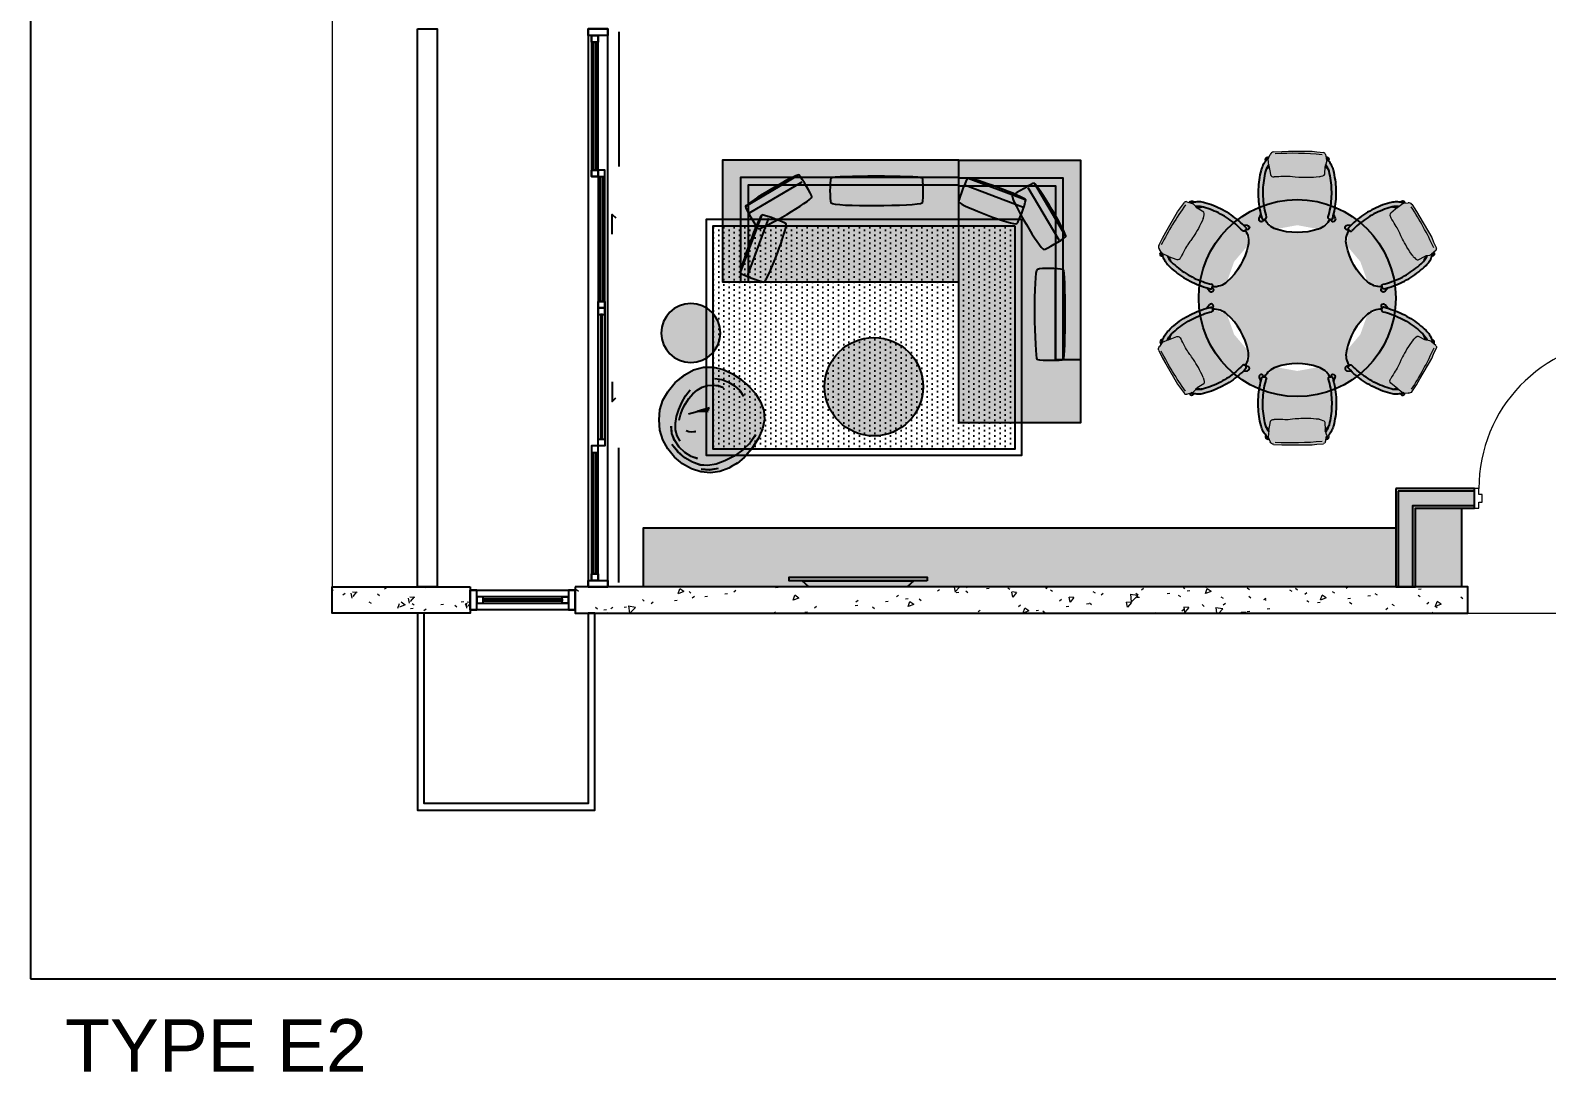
# Model space of a CAD drawing. Header units: millimetres. Extents: x 138979 to 257434, y 2210 to 57479.
# Drawn here: x 238804 to 250354, y 16899 to 24832 of the extents above; entities that cross this region are included whole.
import ezdxf

# ---------------------------------------------------------------- set-up
doc = ezdxf.new("R2010")
doc.units = ezdxf.units.MM
for name, color, linetype, lineweight in [('DOOR', 8, 'Continuous', 9), ('DOOR-CUT', 6, 'Continuous', 9), ('FLOOR', 6, 'Continuous', 9), ('WALL-FILL-4', 254, 'Continuous', 9), ('WALL-RETCUT-1', 1, 'Continuous', 25)]:
    doc.layers.add(name, color=color, linetype=linetype, lineweight=lineweight)
for name, color, linetype in [('GAR Text', 7, 'Continuous'), ('GAR-DOOR', 4, 'Continuous'), ('GAR-FFE', 1, 'Continuous'), ('GAR-WINDOW', 4, 'Continuous')]:
    doc.layers.add(name, color=color, linetype=linetype)
doc.styles.get("Standard").update_dxf_attribs({"font": 'arial.ttf'})
doc.linetypes.add('BATTING', pattern='A,0.00254,-2.54,[134,ltypeshp.shx,S=2.54,R=0,X=-2.54,Y=0],-5.08,[134,ltypeshp.shx,S=2.54,R=180,X=2.54,Y=0],-2.54', length=10.16254)

# ---------------------------------------------------------------- blocks, each defined once
blk = doc.blocks.new('lovesacplan')
at = {"layer": 'GAR-FFE'}
for p, q in [((122.2, 122.3), (109.3, 113.7)), ((136.3, 128.8), (122.2, 122.3)), ((151.3, 132.4), (136.3, 128.8)), ((166.7, 132.4), (151.3, 132.4)), ((181.6, 128.5), (166.7, 132.4)), ((195.1, 120.9), (181.6, 128.5)), ((197.2, 119.1), (195.1, 120.9)), ((209.6, 109), (197.2, 119.1)), ((97.7, 103.6), (87.5, 92.2)), ((109.3, 113.7), (97.7, 103.6)), ((111.4, 96.8), (105.5, 88.4)), ((119.2, 104), (111.4, 96.8)), ((128.5, 109.7), (119.2, 104)), ((138.7, 113.6), (128.5, 109.7)), ((143.7, 104.3), (135.8, 101.5)), ((149.3, 115.3), (138.7, 113.6)), ((152.1, 105.3), (143.7, 104.3)), ((160.5, 104.6), (152.1, 105.3)), ((168.6, 101.9), (160.5, 104.6)), ((176.2, 97.6), (168.6, 101.9)), ((183, 91.7), (176.2, 97.6)), ((193.7, 88.7), (187, 98)), ((219.9, 96.6), (209.6, 109)), ((221, 95), (219.9, 96.6)), ((228.6, 82.1), (221, 95)), ((79.6, 79.8), (74.8, 66.6)), ((87.5, 92.2), (79.6, 79.8)), ((157.4, 70.5), (176.2, 65.1)), ((189, 84.6), (183, 91.7)), ((194.1, 76.8), (189, 84.6)), ((199.4, 78.5), (193.7, 88.7)), ((198.4, 68.5), (194.1, 76.8)), ((204.1, 67.9), (199.4, 78.5)), ((233, 67.8), (228.6, 82.1)), ((74.8, 66.6), (73.8, 52.7)), ((73.8, 52.7), (76.6, 38.5)), ((158, 67.6), (176.2, 65.1)), ((159.4, 64.7), (176.2, 65.1)), ((189.3, 61.4), (176.2, 65.1)), ((201.7, 60), (198.4, 68.5)), ((203.7, 51.8), (201.7, 60)), ((207.5, 57.3), (204.1, 67.9)), ((209.3, 46.9), (207.5, 57.3)), ((209.2, 37.1), (209.3, 46.9)), ((232.8, 36.8), (234.2, 52.2)), ((234.2, 52.2), (233, 67.8)), ((76.6, 38.5), (82.7, 24.4)), ((82.7, 24.4), (92.7, 8.6)), ((87.1, 29.6), (95.3, 17.4)), ((178.5, 34.3), (184.2, 33.6)), ((184.2, 33.6), (189, 34.1)), ((189, 34.1), (192.9, 35.7)), ((202.3, 19.7), (206.8, 27.9)), ((206.8, 27.9), (209.2, 37.1)), ((210.5, 20.6), (214.5, 31.4)), ((214.5, 31.4), (215.5, 42.8)), ((228.4, 21.8), (232.8, 36.8)), ((92.7, 8.6), (103.9, -4.8)), ((95.3, 17.4), (106.4, 6.4)), ((106.4, 6.4), (119.6, -2.9)), ((185.2, -3.4), (194.7, 2.6)), ((194.7, 2.6), (203.5, 10.8)), ((194.9, -5.5), (205.9, 3.9)), ((203.5, 10.8), (210.5, 20.6)), ((205.9, 3.9), (214.8, 15)), ((210.8, -4.5), (220.9, 7.9)), ((220.9, 7.9), (228.4, 21.8)), ((103.9, -4.8), (115, -14.2)), ((115, -13.7), (122.2, -18)), ((115, -14.2), (122.2, -18)), ((119.6, -2.9), (133.8, -10.3)), ((122.2, -18), (128, -21.4)), ((128, -21.4), (141.8, -26.4)), ((133.8, -10.3), (147.4, -15.2)), ((144, -21.6), (157.2, -24.1)), ((147.4, -15.2), (159.9, -17.3)), ((159.9, -17.3), (171.6, -16.5)), ((170.5, -26.9), (184.8, -22.4)), ((171.6, -16.5), (183.1, -12.4)), ((175.4, -6.9), (185.2, -3.4)), ((183.1, -12.4), (194.9, -5.5)), ((184.8, -22.4), (198.5, -14.7)), ((198.5, -14.7), (210.8, -4.5)), ((141.8, -26.4), (156, -28.3)), ((156, -28.3), (170.5, -26.9)), ((157.2, -24.1), (170.1, -23.1))]:
    blk.add_line(p, q, dxfattribs=at)
blk = doc.blocks.new('beanbag')
at = {"layer": 'GAR-FFE', "true_color": 0xffffff}
h = blk.add_hatch(color=7, dxfattribs=at)
h.dxf.hatch_style = 1
h.paths.add_polyline_path([(-475182, -43381), (-475187, -43450), (-475173, -43521), (-475143, -43592), (-475093, -43671), (-475037, -43738), (-474981, -43784), (-474945, -43804), (-474916, -43821), (-474847, -43846), (-474776, -43855), (-474704, -43848), (-474632, -43826), (-474564, -43787), (-474502, -43736), (-474451, -43674), (-474414, -43604), (-474392, -43530), (-474385, -43453), (-474391, -43375), (-474413, -43303), (-474451, -43239), (-474456, -43231), (-474508, -43169), (-474570, -43118), (-474581, -43109), (-474648, -43071), (-474723, -43052), (-474799, -43052), (-474875, -43070), (-474945, -43102), (-475009, -43145), (-475068, -43196), (-475119, -43253), (-475158, -43314)])
at = {"layer": 'GAR-FFE'}
for p, q in [((-474875, -43070), (-474945, -43102)), ((-474799, -43052), (-474875, -43070)), ((-474723, -43052), (-474799, -43052)), ((-474648, -43071), (-474723, -43052)), ((-474581, -43109), (-474648, -43071)), ((-475068, -43196), (-475119, -43253)), ((-475009, -43145), (-475068, -43196)), ((-474945, -43102), (-475009, -43145)), ((-474960, -43194), (-474999, -43230)), ((-474914, -43165), (-474960, -43194)), ((-474863, -43146), (-474914, -43165)), ((-474838, -43192), (-474877, -43206)), ((-474809, -43137), (-474863, -43146)), ((-474796, -43187), (-474838, -43192)), ((-474754, -43191), (-474796, -43187)), ((-474713, -43204), (-474754, -43191)), ((-474570, -43118), (-474581, -43109)), ((-474508, -43169), (-474570, -43118)), ((-474456, -43231), (-474508, -43169)), ((-475119, -43253), (-475158, -43314)), ((-474999, -43230), (-475029, -43272)), ((-474675, -43226), (-474713, -43204)), ((-474641, -43255), (-474675, -43226)), ((-474611, -43290), (-474641, -43255)), ((-474587, -43270), (-474621, -43224)), ((-474585, -43330), (-474611, -43290)), ((-474559, -43321), (-474587, -43270)), ((-474451, -43239), (-474456, -43231)), ((-474413, -43303), (-474451, -43239)), ((-474391, -43375), (-474413, -43303)), ((-475182, -43381), (-475187, -43450)), ((-475158, -43314), (-475182, -43381)), ((-474769, -43361), (-474675, -43388)), ((-474766, -43375), (-474675, -43388)), ((-474759, -43390), (-474675, -43388)), ((-474610, -43407), (-474675, -43388)), ((-474564, -43371), (-474585, -43330)), ((-474548, -43414), (-474564, -43371)), ((-474536, -43374), (-474559, -43321)), ((-474537, -43455), (-474548, -43414)), ((-474519, -43427), (-474536, -43374)), ((-474509, -43479), (-474519, -43427)), ((-474385, -43453), (-474391, -43375)), ((-475187, -43450), (-475173, -43521)), ((-475173, -43521), (-475143, -43592)), ((-474664, -43542), (-474635, -43546)), ((-474635, -43546), (-474611, -43543)), ((-474611, -43543), (-474591, -43535)), ((-474522, -43574), (-474510, -43528)), ((-474510, -43528), (-474509, -43479)), ((-474483, -43557), (-474478, -43500)), ((-474414, -43604), (-474392, -43530)), ((-474392, -43530), (-474385, -43453)), ((-475143, -43592), (-475093, -43671)), ((-475121, -43566), (-475079, -43627)), ((-475079, -43627), (-475024, -43682)), ((-474545, -43615), (-474522, -43574)), ((-474538, -43660), (-474504, -43611)), ((-474527, -43694), (-474482, -43639)), ((-474504, -43611), (-474483, -43557)), ((-474451, -43674), (-474414, -43604)), ((-475093, -43671), (-475037, -43738)), ((-475037, -43738), (-474981, -43784)), ((-475024, -43682), (-474958, -43728)), ((-474958, -43728), (-474887, -43765)), ((-474887, -43765), (-474819, -43790)), ((-474679, -43748), (-474630, -43731)), ((-474640, -43776), (-474582, -43741)), ((-474630, -43731), (-474582, -43700)), ((-474582, -43700), (-474538, -43660)), ((-474582, -43741), (-474527, -43694)), ((-474564, -43787), (-474502, -43736)), ((-474502, -43736), (-474451, -43674)), ((-474981, -43782), (-474945, -43804)), ((-474981, -43784), (-474945, -43804)), ((-474945, -43804), (-474916, -43821)), ((-474916, -43821), (-474847, -43846)), ((-474847, -43846), (-474776, -43855)), ((-474836, -43822), (-474770, -43834)), ((-474819, -43790), (-474756, -43800)), ((-474776, -43855), (-474704, -43848)), ((-474770, -43834), (-474706, -43829)), ((-474756, -43800), (-474698, -43796)), ((-474704, -43848), (-474632, -43826)), ((-474698, -43796), (-474640, -43776)), ((-474632, -43826), (-474564, -43787))]:
    blk.add_line(p, q, dxfattribs=at)
at = {"layer": 'GAR-FFE', "xscale": 5, "yscale": 5, "zscale": 5}
blk.add_blockref('lovesacplan', (-475556, -43714), dxfattribs=at)
blk = doc.blocks.new('tv')
at = {"layer": 'GAR-FFE', "true_color": 0xffffff}
h = blk.add_hatch(color=7, dxfattribs=at)
h.dxf.hatch_style = 1
h.paths.add_polyline_path([(-50135, -61402), (-50135, -61432), (-49085, -61432), (-49085, -61402)])
h.paths.add_polyline_path([(-50035, -61432), (-49985, -61477), (-49235, -61477), (-49185, -61432)])
at = {"layer": 'GAR-FFE', "color": 8}
for points in [[(-50135, -61432), (-49085, -61432), (-49085, -61402), (-50135, -61402)], [(-49985, -61477), (-49235, -61477), (-49185, -61432), (-50035, -61432)]]:
    blk.add_lwpolyline(points, close=True, dxfattribs=at)
blk = doc.blocks.new('sofa06')
at = {"layer": 'GAR-FFE', "true_color": 0xffffff}
h = blk.add_hatch(color=7, dxfattribs=at)
h.dxf.hatch_style = 1
h.paths.add_polyline_path([(137800, 48951), (136000, 48951), (136000, 48023), (137800, 48023)])
at = {"layer": 'GAR-FFE'}
for points in [[(136276, 48951), (137800, 48951), (137800, 48023), (136000, 48023), (136000, 48951), (136276, 48951)], [(136000, 48818), (137663, 48818), (137663, 48022)], [(136000, 48759), (137605, 48759), (137605, 48023)], [(136283, 48818), (136966, 48818)], [(136283, 48759), (136966, 48759)], [(137593, 48550), (137193, 48786)], [(137622, 48600), (137223, 48836)], [(137663, 48094), (137501, 48529)], [(137608, 48074), (137446, 48509)]]:
    blk.add_lwpolyline(points, dxfattribs=at)
for points in [[(136278, 48622), (136271, 48659), (136273, 48809), (136279, 48816), (136304, 48836), (136957, 48836), (136971, 48816), (136979, 48779), (136983, 48655), (136971, 48623), (136959, 48591), (136313, 48601), (136278, 48622), (136278, 48622), (136278, 48622), (136278, 48622)], [(137527, 48429), (137552, 48457), (137626, 48587), (137625, 48597), (137613, 48626), (137239, 48848), (137218, 48838), (137192, 48810), (137122, 48689), (137119, 48671), (137126, 48639), (137486, 48428), (137527, 48429), (137527, 48429), (137527, 48429), (137527, 48429)], [(137482, 48021), (137519, 48027), (137658, 48082), (137663, 48090), (137672, 48120), (137521, 48528), (137498, 48534), (137460, 48528), (137330, 48478), (137316, 48466), (137302, 48437), (137449, 48046), (137482, 48021), (137482, 48021), (137482, 48021), (137482, 48021)]]:
    blk.add_open_spline(points, degree=3, knots=[0, 0, 0, 0, 1, 1, 1, 2, 2, 2, 3, 3, 3, 4, 4, 4, 5, 5, 5, 5], dxfattribs=at)
blk = doc.blocks.new('sofa 07')
at = {"layer": 'GAR-FFE', "true_color": 0xffffff}
h = blk.add_hatch(color=7, dxfattribs=at)
h.dxf.hatch_style = 1
h.paths.add_polyline_path([(187184, 34295), (186256, 34295), (186256, 32295), (187184, 32295)])
at = {"layer": 'GAR-FFE'}
for points in [[(186256, 34295), (187184, 34295), (187184, 32295), (186256, 32295), (186256, 34295), (186256, 34295)], [(187051, 32776), (187051, 34158), (186255, 34158)], [(186257, 34100), (186992, 34100), (186992, 32776), (187187, 32776)], [(186307, 34104), (186742, 33941)], [(186327, 34158), (186762, 33996)], [(186783, 34088), (187019, 33688)], [(186833, 34118), (187069, 33718)], [(186992, 32778), (186992, 33461)], [(187051, 32778), (187051, 33461)]]:
    blk.add_lwpolyline(points, dxfattribs=at)
for points in [[(186254, 33977), (186260, 34014), (186315, 34154), (186323, 34158), (186353, 34168), (186761, 34016), (186767, 33993), (186761, 33955), (186711, 33825), (186699, 33812), (186670, 33797), (186279, 33945), (186254, 33977), (186254, 33977), (186254, 33977), (186254, 33977)], [(186662, 34022), (186690, 34047), (186820, 34122), (186830, 34120), (186859, 34108), (187081, 33735), (187071, 33713), (187043, 33687), (186922, 33617), (186904, 33614), (186872, 33621), (186661, 33982), (186662, 34022), (186662, 34022), (186662, 34022), (186662, 34022)], [(186855, 32774), (186892, 32766), (187042, 32768), (187049, 32775), (187069, 32800), (187069, 33452), (187049, 33466), (187012, 33474), (186888, 33478), (186856, 33466), (186824, 33454), (186834, 32808), (186855, 32774), (186855, 32774), (186855, 32774), (186855, 32774)]]:
    blk.add_open_spline(points, degree=3, knots=[0, 0, 0, 0, 1, 1, 1, 2, 2, 2, 3, 3, 3, 4, 4, 4, 5, 5, 5, 5], dxfattribs=at)
blk = doc.blocks.new('Type C1 outdoor dining table')
at = {"true_color": 0xffffff}
h = blk.add_hatch(color=7, dxfattribs=at)
h.dxf.hatch_style = 1
h.paths.add_polyline_path([(7368, -27280, 1), (7968, -27280, 1)])
at = {"layer": 'GAR-FFE'}
blk.add_circle((7668, -27280, 0), 300, dxfattribs=at)
blk = doc.blocks.new('AM FDN Fire rated single leaf solid door _host control_ - FD _1200 X 2400 1HR_-5623472-L36-L44_ L47-L59 _HIGH STACK_ WIP')
at = {"layer": 'DOOR'}
blk.add_hatch(color=256, dxfattribs=at).paths.add_polyline_path([(520, 1205), (520, 75), (565, 75), (565, 1205)])
at = {"layer": 'DOOR-CUT'}
for p, q in [((520, 1205), (520, 75)), ((565, 1205), (520, 1205)), ((565, 75), (565, 1205)), ((-565, 75), (-600, 75)), ((-600, 75), (-600, -75)), ((-565, 30), (-565, 75)), ((-540, 30), (-565, 30)), ((-540, -30), (-540, 30)), ((520, 75), (565, 75)), ((565, 30), (540, 30)), ((540, 30), (540, -30)), ((600, 75), (565, 75)), ((565, 75), (565, 30)), ((600, -75), (600, 75)), ((-600, -75), (-565, -75)), ((-565, -75), (-565, -30)), ((-565, -30), (-540, -30)), ((540, -30), (565, -30)), ((565, -30), (565, -75)), ((565, -75), (600, -75))]:
    blk.add_line(p, q, dxfattribs=at)
blk.add_arc((565, 76), 1130, 92.2765, 180.0512, dxfattribs=at)
blk = doc.blocks.new('Type E2')
h = blk.add_hatch(color=9)
h.dxf.hatch_style = 1
h.paths.add_polyline_path([(207145, 18270), (207145, 18869), (206395, 18869), (206395, 18719), (206995, 18719), (206995, 18270)])
at = {"layer": 'WALL-FILL-4'}
h = blk.add_hatch(dxfattribs=at)
h.set_pattern_fill('FP_118', color=256, angle=-400, style=0, pattern_type=2)
h.set_pattern_definition([(140, (206395.34, 26581.44), (38.25, 437.24), [45.72, -502.92]), (85, (206395.34, 26581.44), (-458.54, -84.58), [36.58, -402.34]), (190.45, (206398.52, 26617.9), (-420.28, 352.66), [38.86, -427.42]), (136.18, (206273.4, 26581.44), (100.9, 650.6), [68.58, -754.38]), (186.64, (206281.8, 26635.66), (-593.8, 569.77), [58.28, -641.12]), (81.18, (206273.4, 26581.44), (-593.8, 569.8), [54.86, -603.5]), (111, (206303.9, 26642.4), (245.44, 363.88), [45.72, -502.92]), (56, (206303.9, 26642.4), (-442.05, 148.33), [36.58, -402.34]), (161.45, (206324.35, 26672.73), (-196.6, 512.2), [38.86, -427.42]), (127.5, (206395.34, 26581.44), (-202.932, 7.413), [20.117, -377.34, 20.117, -792.175]), (127.5, (206395.34, 26581.44), (-202.932, 7.413), [-417.576, -388.315, 20.117, -383.743]), (97.5, (206395.34, 26581.44), (-240.43, 160.37), [20.117, -212.75, 20.117, -522.12]), (97.5, (206395.34, 26581.44), (-240.43, 160.37), [-252.984, -368.2, 20.117, -133.807]), (57.5, (206395.34, 26445.5), (13.75, 325.42), [20.117, -132.283, 20.117, -1086.307]), (57.5, (206395.34, 26445.5), (13.75, 325.42), [-172.517, -455.37, 20.117, -610.82]), (47.5, (206395.34, 26384.54), (-61.02, 355.51), [20.12, -178, 20.12, -743.71]), (47.5, (206395.34, 26384.54), (-61.02, 355.51), [-218.24, -295.66, 20.12, -427.94])])
h.paths.add_polyline_path([(206195, 26969), (206395, 26969), (206395, 25919), (206195, 25919)])
h = blk.add_hatch(dxfattribs=at)
h.set_pattern_fill('FP_118', color=256, angle=-400, style=0, pattern_type=2)
h.set_pattern_definition([(140, (206395.34, 26719.04), (38.254, 437.242), [45.72, -502.92]), (85, (206395.34, 26719.04), (-458.537, -84.583), [36.576, -402.336]), (190.451, (206398.53, 26755.48), (-420.28, 352.662), [38.856, -427.416]), (136.184, (206273.4, 26719.04), (100.903, 650.59), [68.58, -754.38]), (186.636, (206281.8, 26773.26), (-593.826, 569.766), [58.284, -641.124]), (81.184, (206273.4, 26719.04), (-593.82, 569.77), [54.864, -603.504]), (111, (206303.9, 26780), (245.437, 363.875), [45.72, -502.92]), (56, (206303.9, 26780), (-442.052, 148.325), [36.576, -402.336]), (161.451, (206324.35, 26810.32), (-196.611, 512.2), [38.856, -427.416]), (127.5, (206395.34, 26719.04), (-202.9318, 7.4128), [20.117, -377.342, 20.117, -792.175]), (127.5, (206395.34, 26719.04), (-202.9318, 7.4128), [-417.576, -388.315, 20.117, -383.743]), (97.5, (206395.34, 26719.04), (-240.433, 160.367), [20.117, -212.75, 20.117, -522.122]), (97.5, (206395.34, 26719.04), (-240.433, 160.367), [-252.984, -368.198, 20.117, -133.807]), (57.5, (206395.34, 26583.1), (13.749, 325.4178), [20.117, -132.283, 20.117, -1086.307]), (57.5, (206395.34, 26583.1), (13.749, 325.4178), [-172.517, -455.371, 20.117, -610.819]), (47.5, (206395.34, 26522.14), (-61.024, 355.51), [20.117, -178.003, 20.117, -743.712]), (47.5, (206395.34, 26522.14), (-61.024, 355.51), [-218.237, -295.656, 20.117, -427.939])])
h.paths.add_polyline_path([(206195, 18319), (206395, 18319), (206395, 25119), (206195, 25119)])
at = {"layer": 'FLOOR'}
for p, q in [((214695, 26969), (206395, 26969)), ((206195, 18319), (206195, 17019))]:
    blk.add_line(p, q, dxfattribs=at)
at = {"layer": 'GAR-DOOR'}
for points in [[(206370, 25919), (206370, 25119), (206220, 25119), (206220, 25919)], [(210645, 25019), (206395, 25019), (206395, 24869), (210645, 24869)]]:
    blk.add_lwpolyline(points, close=True, dxfattribs=at)
for points in [[(207958, 24836), (207808, 24836), (207834, 24810)], [(209083, 24836), (209233, 24836), (209206, 24810)]]:
    blk.add_lwpolyline(points, dxfattribs=at)
at = {"layer": 'GAR-WINDOW'}
for points in [[(206220, 25919), (206220, 25869), (206370, 25869), (206370, 25919)], [(206320, 25869), (206270, 25869), (206270, 25169), (206320, 25169)], [(206320, 25819), (206320, 25869), (206270, 25869), (206270, 25819)], [(206303, 25819), (206303, 25219), (206287, 25219), (206287, 25819)], [(206320, 25219), (206320, 25169), (206270, 25169), (206270, 25219)], [(206220, 25169), (206220, 25119), (206370, 25119), (206370, 25169)], [(206395, 25019), (206445, 25019), (206445, 24869), (206395, 24869)], [(207470, 24944), (207470, 24994), (206445, 24994), (206445, 24944)], [(206495, 24944), (206445, 24944), (206445, 24994), (206495, 24994)], [(207420, 24961), (206495, 24961), (206495, 24977), (207420, 24977)], [(207420, 24944), (207470, 24944), (207470, 24994), (207420, 24994)], [(209570, 24944), (209520, 24944), (209520, 24994), (209570, 24994)], [(210595, 24944), (210595, 24994), (209520, 24994), (209520, 24944)], [(210545, 24961), (209570, 24961), (209570, 24977), (210545, 24977)], [(210595, 24944), (210545, 24944), (210545, 24994), (210595, 24994)], [(210595, 25019), (210645, 25019), (210645, 24869), (210595, 24869)], [(207470, 24894), (207470, 24944), (208520, 24944), (208520, 24894)], [(207520, 24894), (207470, 24894), (207470, 24944), (207520, 24944)], [(207520, 24911), (208470, 24911), (208470, 24927), (207520, 24927)], [(208470, 24894), (208520, 24894), (208520, 24944), (208470, 24944)], [(209570, 24894), (209570, 24944), (208520, 24944), (208520, 24894)], [(208570, 24894), (208520, 24894), (208520, 24944), (208570, 24944)], [(209520, 24911), (208570, 24911), (208570, 24927), (209520, 24927)], [(209520, 24894), (209570, 24894), (209570, 24944), (209520, 24944)]]:
    blk.add_lwpolyline(points, close=True, dxfattribs=at)
at = {"layer": 'WALL-RETCUT-1'}
for points in [[(206395, 25919), (206195, 25919), (206195, 26969), (206395, 26969)], [(206195, 26269), (206195, 26319), (204695, 26319), (204695, 24969), (206195, 24969), (206195, 25019), (204745, 25019), (204745, 26269)], [(210645, 26319), (210645, 26169), (206395, 26169), (206395, 26319)], [(206395, 25119), (206195, 25119), (206195, 18319), (206395, 18319)], [(207145, 18869), (206395, 18869), (206395, 18719), (206995, 18719), (206995, 18270), (207145, 18270)], [(207125, 18849), (206395, 18849), (206395, 18739), (207015, 18739), (207015, 18270), (207125, 18270)]]:
    blk.add_lwpolyline(points, close=True, dxfattribs=at)
at = {"layer": 'DOOR', "rotation": 270}
blk.add_blockref('AM FDN Fire rated single leaf solid door _host control_ - FD _1200 X 2400 1HR_-5623472-L36-L44_ L47-L59 _HIGH STACK_ WIP', (207070, 17670), dxfattribs=at)
blk = doc.blocks.new('A$C23cfd314')
at = {"layer": 'GAR-FFE', "true_color": 0xffffff}
h = blk.add_hatch(color=7, dxfattribs=at)
h.dxf.hatch_style = 1
edge = h.paths.add_edge_path()
edge.add_spline(control_points=[(68, 552), (90, 558), (113, 564), (160, 572), (183, 575), (230, 578), (253, 579), (300, 577), (323, 575), (370, 568), (393, 563), (416, 558)], knot_values=[6.030876, 6.030876, 6.030876, 6.030876, 6.138348, 6.138348, 6.245819, 6.245819, 6.353291, 6.353291, 6.460762, 6.460762, 6.568233, 6.568233, 6.568233, 6.568233], degree=3, periodic=0)
edge.add_spline(control_points=[(416, 558), (419, 557), (422, 556), (425, 555)], knot_values=[5.959729, 5.959729, 5.959729, 5.959729, 6.030876, 6.030876, 6.030876, 6.030876], degree=3, periodic=0)
edge.add_ellipse((338, 427), major_axis=(0, 155), ratio=0.999391, start_angle=312.2281, end_angle=325.5322, ccw=False)
edge.add_line((453, 531), (391, 520))
edge.add_spline(control_points=[(391, 520), (378, 518), (373, 504), (374, 491)], knot_values=[0, 0, 0, 0, 28.416842, 28.416842, 28.416842, 28.416842], degree=3, periodic=0)
edge.add_spline(control_points=[(374, 491), (374, 491), (374, 432), (380, 390), (366, 321), (367, 207), (373, 150)], knot_values=[0, 0, 0, 0, 1, 2, 3, 4, 4, 4, 4], degree=3, periodic=0)
edge.add_spline(control_points=[(373, 149), (382, 127), (380, 110), (394, 106)], knot_values=[0, 0, 0, 0, 30.05601, 30.05601, 30.05601, 30.05601], degree=3, periodic=0)
edge.add_line((394, 106), (453, 104))
edge.add_line((453, 104), (455, 104))
edge.add_ellipse((338, 205), major_axis=(0, -155), ratio=0.999391, start_angle=34.4678, end_angle=49.2861, ccw=False)
edge.add_spline(control_points=[(425, 77), (422, 76), (419, 75), (416, 74)], knot_values=[3.393902, 3.393902, 3.393902, 3.393902, 3.465049, 3.465049, 3.465049, 3.465049], degree=3, periodic=0)
edge.add_spline(control_points=[(416, 74), (393, 68), (370, 64), (323, 57), (300, 55), (253, 53), (230, 53), (183, 57), (160, 59), (113, 68), (90, 73), (68, 80)], knot_values=[2.856621, 2.856621, 2.856621, 2.856621, 2.964092, 2.964092, 3.071564, 3.071564, 3.179035, 3.179035, 3.286506, 3.286506, 3.393902, 3.393902, 3.393902, 3.393902], degree=3, periodic=0)
edge.add_spline(control_points=[(68, 80), (64, 81), (61, 80), (59, 80), (58, 80), (57, 79), (57, 78), (55, 77), (55, 77), (55, 76), (54, 76), (54, 75), (54, 75), (54, 75), (54, 75), (54, 75)], knot_values=[1.268875, 1.268875, 1.268875, 1.268875, 1.276947, 1.276947, 1.282826, 1.282826, 1.293294, 1.293294, 1.317713, 1.317713, 1.342133, 1.342133, 1.366552, 1.366552, 1.390971, 1.390971, 1.390971, 1.390971], degree=3, periodic=0)
edge.add_arc((113, 48), 65, 155.4715, 163.4143)
edge.add_ellipse((122, 205), major_axis=(0, -155), ratio=0.999391, start_angle=288.7795, end_angle=332.7112, ccw=False)
edge.add_ellipse((448, 316), major_axis=(0, 499), ratio=0.999391, start_angle=71.2205, end_angle=108.7795, ccw=False)
edge.add_ellipse((122, 427), major_axis=(0, 155), ratio=0.999391, start_angle=27.2888, end_angle=71.2205, ccw=False)
edge.add_arc((113, 583), 65, 196.5857, 203.8383)
edge.add_spline(control_points=[(54, 557), (54, 557), (54, 557), (54, 556), (54, 556), (54, 556), (55, 556), (55, 555), (55, 555), (57, 553), (57, 553), (58, 552), (59, 552), (61, 551), (64, 551), (68, 552)], knot_values=[1.268875, 1.268875, 1.268875, 1.268875, 1.293294, 1.293294, 1.317713, 1.317713, 1.342133, 1.342133, 1.366552, 1.366552, 1.37702, 1.37702, 1.382899, 1.382899, 1.390971, 1.390971, 1.390971, 1.390971], degree=3, periodic=0)
h = blk.add_hatch(color=7, dxfattribs=at)
h.dxf.hatch_style = 1
edge = h.paths.add_edge_path()
edge.add_arc((113, 48), 65, 155.8174, 169.5066)
edge.add_line((50, 60), (43, 57))
edge.add_ellipse((49, 42), major_axis=(6.6, -15.7), ratio=0.998049, start_angle=180, end_angle=360)
edge.add_line((56, 26), (86, 39))
edge.add_spline(control_points=[(86, 39), (100, 35), (115, 32), (155, 25), (179, 22), (228, 18), (253, 18), (303, 20), (327, 22), (376, 29), (400, 34), (424, 40)], knot_values=[2.898136, 2.898136, 2.898136, 2.898136, 2.964016, 2.964016, 3.071487, 3.071487, 3.178959, 3.178959, 3.28643, 3.28643, 3.393902, 3.393902, 3.393902, 3.393902], degree=3, periodic=0)
edge.add_spline(control_points=[(424, 40), (437, 44), (450, 48), (474, 61), (485, 68), (502, 83), (509, 89), (514, 95)], knot_values=[3.393902, 3.393902, 3.393902, 3.393902, 3.618366, 3.618366, 3.842831, 3.842831, 3.989145, 3.989145, 3.989145, 3.989145], degree=3, periodic=0)
edge.add_line((497, 78), (498, 78))
edge.add_ellipse((507, 92), major_axis=(9.2, 14.3), ratio=0.992115, start_angle=180, end_angle=320.1124)
edge.add_line((523, 97), (545, 101))
edge.add_arc((543, 117), 15.9, 276.8396, 353.1749)
edge.add_line((559, 115), (563, 166))
edge.add_line((563, 166), (568, 203))
edge.add_line((568, 203), (568, 382))
edge.add_line((568, 382), (567, 433))
edge.add_line((567, 433), (564, 497))
edge.add_arc((534, 493), 29.9, 366.2128, 430.7376)
edge.add_line((544, 521), (522, 531))
edge.add_ellipse((507, 540), major_axis=(9.2, -14.3), ratio=0.992115, start_angle=28.2844, end_angle=90.1494)
edge.add_ellipse((507, 540), major_axis=(-9.2, 14.3), ratio=0.992115, start_angle=269.8506, end_angle=360)
edge.add_line((498, 554), (497, 553))
edge.add_spline(control_points=[(516, 534), (510, 541), (503, 548), (485, 563), (474, 571), (450, 583), (437, 588), (424, 591)], knot_values=[5.417489, 5.417489, 5.417489, 5.417489, 5.581947, 5.581947, 5.806412, 5.806412, 6.030876, 6.030876, 6.030876, 6.030876], degree=3, periodic=0)
edge.add_spline(control_points=[(424, 591), (400, 598), (376, 603), (327, 610), (303, 612), (253, 614), (228, 613), (179, 610), (155, 607), (115, 600), (100, 597), (86, 593)], knot_values=[6.030876, 6.030876, 6.030876, 6.030876, 6.138348, 6.138348, 6.245819, 6.245819, 6.353291, 6.353291, 6.460762, 6.460762, 6.526642, 6.526642, 6.526642, 6.526642], degree=3, periodic=0)
edge.add_line((86, 593), (55, 606))
edge.add_spline(control_points=[(56, 606), (54, 606), (53, 607), (50, 607), (48, 607), (44, 606), (43, 606), (39, 604), (38, 603), (35, 600), (34, 599), (33, 595), (32, 594), (32, 590), (32, 588), (33, 585), (34, 583), (35, 580), (37, 578), (39, 576), (41, 575), (43, 574)], knot_values=[3.539917, 3.539917, 3.539917, 3.539917, 3.801201, 3.801201, 4.121023, 4.121023, 4.441127, 4.441127, 4.761471, 4.761471, 5.08192, 5.08192, 5.402296, 5.402296, 5.72245, 5.72245, 6.042321, 6.042321, 6.36196, 6.36196, 6.68151, 6.68151, 6.68151, 6.68151], degree=3, periodic=0)
edge.add_line((43, 574), (50, 571))
edge.add_arc((113, 583), 65, 190.4934, 203.8383)
edge.add_spline(control_points=[(54, 557), (54, 557), (54, 557), (54, 556), (54, 556), (54, 556), (55, 556), (55, 555), (55, 555), (57, 553), (57, 553), (58, 552), (59, 552), (61, 551), (64, 551), (68, 552)], knot_values=[1.268875, 1.268875, 1.268875, 1.268875, 1.293294, 1.293294, 1.317713, 1.317713, 1.342133, 1.342133, 1.366552, 1.366552, 1.37702, 1.37702, 1.382899, 1.382899, 1.390971, 1.390971, 1.390971, 1.390971], degree=3, periodic=0)
edge.add_spline(control_points=[(68, 552), (90, 558), (113, 564), (160, 572), (183, 575), (230, 578), (253, 579), (300, 577), (323, 575), (370, 568), (393, 563), (416, 558)], knot_values=[6.030876, 6.030876, 6.030876, 6.030876, 6.138348, 6.138348, 6.245819, 6.245819, 6.353291, 6.353291, 6.460762, 6.460762, 6.568233, 6.568233, 6.568233, 6.568233], degree=3, periodic=0)
edge.add_spline(control_points=[(416, 558), (419, 557), (422, 556), (425, 555)], knot_values=[5.959729, 5.959729, 5.959729, 5.959729, 6.030876, 6.030876, 6.030876, 6.030876], degree=3, periodic=0)
edge.add_ellipse((338, 427), major_axis=(0, 155), ratio=0.999391, start_angle=312.2281, end_angle=325.5322, ccw=False)
edge.add_line((453, 531), (391, 520))
edge.add_spline(control_points=[(391, 520), (378, 518), (373, 504), (374, 491)], knot_values=[0, 0, 0, 0, 28.416842, 28.416842, 28.416842, 28.416842], degree=3, periodic=0)
edge.add_spline(control_points=[(374, 491), (374, 491), (374, 432), (380, 390), (366, 321), (367, 207), (373, 150)], knot_values=[0, 0, 0, 0, 1, 2, 3, 4, 4, 4, 4], degree=3, periodic=0)
edge.add_spline(control_points=[(373, 149), (382, 127), (380, 110), (394, 106)], knot_values=[0, 0, 0, 0, 30.05601, 30.05601, 30.05601, 30.05601], degree=3, periodic=0)
edge.add_line((394, 106), (453, 104))
edge.add_line((453, 104), (455, 104))
edge.add_ellipse((338, 205), major_axis=(0, -155), ratio=0.999391, start_angle=34.4678, end_angle=49.2861, ccw=False)
edge.add_spline(control_points=[(425, 77), (422, 76), (419, 75), (416, 74)], knot_values=[3.393902, 3.393902, 3.393902, 3.393902, 3.465049, 3.465049, 3.465049, 3.465049], degree=3, periodic=0)
edge.add_spline(control_points=[(416, 74), (393, 68), (370, 64), (323, 57), (300, 55), (253, 53), (230, 53), (183, 57), (160, 59), (113, 68), (90, 73), (68, 80)], knot_values=[2.856621, 2.856621, 2.856621, 2.856621, 2.964092, 2.964092, 3.071564, 3.071564, 3.179035, 3.179035, 3.286506, 3.286506, 3.393902, 3.393902, 3.393902, 3.393902], degree=3, periodic=0)
edge.add_spline(control_points=[(68, 80), (64, 81), (61, 80), (59, 80), (58, 80), (57, 79), (57, 78), (55, 77), (55, 77), (55, 76), (54, 76), (54, 75), (54, 75), (54, 75), (54, 75), (54, 75)], knot_values=[1.268875, 1.268875, 1.268875, 1.268875, 1.276947, 1.276947, 1.282826, 1.282826, 1.293294, 1.293294, 1.317713, 1.317713, 1.342133, 1.342133, 1.366552, 1.366552, 1.390971, 1.390971, 1.390971, 1.390971], degree=3, periodic=0)
edge = h.paths.add_edge_path(flags=16)
edge.add_spline(control_points=[(49, 58), (49, 58), (49, 58), (49, 58), (49, 58), (49, 58), (49, 58), (49, 57), (49, 57), (49, 56), (49, 55), (50, 54), (50, 53), (51, 52), (51, 51), (52, 49), (53, 48), (58, 46)], knot_values=[4.541312, 4.541312, 4.541312, 4.541312, 4.545308, 4.545308, 4.569728, 4.569728, 4.594147, 4.594147, 4.618566, 4.618566, 4.639241, 4.639241, 4.650376, 4.650376, 4.657683, 4.657683, 4.663408, 4.663408, 4.663408, 4.663408], degree=3, periodic=0)
edge = h.paths.add_edge_path(flags=16)
edge.add_spline(control_points=[(49, 573), (49, 573), (49, 573), (49, 573), (49, 573), (49, 574), (49, 574), (49, 574), (49, 575), (49, 576), (49, 576), (50, 578), (50, 578), (51, 580), (51, 581), (52, 582), (53, 584), (58, 585)], knot_values=[4.541312, 4.541312, 4.541312, 4.541312, 4.545308, 4.545308, 4.569728, 4.569728, 4.594147, 4.594147, 4.618566, 4.618566, 4.639241, 4.639241, 4.650376, 4.650376, 4.657683, 4.657683, 4.663408, 4.663408, 4.663408, 4.663408], degree=3, periodic=0)
h = blk.add_hatch(color=7, dxfattribs=at)
h.dxf.hatch_style = 1
edge = h.paths.add_edge_path()
edge.add_spline(control_points=[(58, 46), (67, 43), (77, 41), (86, 39)], knot_values=[2.856544, 2.856544, 2.856544, 2.856544, 2.898136, 2.898136, 2.898136, 2.898136], degree=3, periodic=0)
edge.add_line((86, 39), (56, 26))
edge.add_ellipse((49, 42), major_axis=(6.6, -15.7), ratio=0.998049, start_angle=180, end_angle=360, ccw=False)
edge.add_line((43, 57), (50, 60))
edge.add_arc((113, 48), 65, 169.5066, 171.1694)
edge.add_spline(control_points=[(49, 58), (49, 58), (49, 58), (49, 58), (49, 58), (49, 58), (49, 58), (49, 57), (49, 57), (49, 56), (49, 55), (50, 54), (50, 53), (51, 52), (51, 51), (52, 49), (53, 48), (58, 46)], knot_values=[4.541312, 4.541312, 4.541312, 4.541312, 4.545308, 4.545308, 4.569728, 4.569728, 4.594147, 4.594147, 4.618566, 4.618566, 4.639241, 4.639241, 4.650376, 4.650376, 4.657683, 4.657683, 4.663408, 4.663408, 4.663408, 4.663408], degree=3, periodic=0)
edge = h.paths.add_edge_path()
edge.add_spline(control_points=[(43, 574), (41, 575), (39, 576), (37, 578), (35, 580), (34, 583), (33, 585), (32, 588), (32, 590), (32, 594), (33, 595), (34, 599), (35, 600), (38, 603), (39, 604), (43, 606), (44, 606), (48, 607), (50, 607), (53, 607), (54, 606), (56, 606)], knot_values=[3.539917, 3.539917, 3.539917, 3.539917, 3.859467, 3.859467, 4.179106, 4.179106, 4.498977, 4.498977, 4.819131, 4.819131, 5.139507, 5.139507, 5.459956, 5.459956, 5.7803, 5.7803, 6.100404, 6.100404, 6.420226, 6.420226, 6.68151, 6.68151, 6.68151, 6.68151], degree=3, periodic=0)
edge.add_line((56, 606), (86, 593))
edge.add_spline(control_points=[(86, 593), (77, 591), (67, 588), (58, 585)], knot_values=[6.526642, 6.526642, 6.526642, 6.526642, 6.568233, 6.568233, 6.568233, 6.568233], degree=3, periodic=0)
edge.add_spline(control_points=[(58, 585), (53, 584), (52, 582), (51, 581), (51, 580), (50, 578), (50, 578), (49, 576), (49, 576), (49, 575), (49, 574), (49, 574), (49, 574), (49, 573), (49, 573), (49, 573), (49, 573), (49, 573)], knot_values=[4.541312, 4.541312, 4.541312, 4.541312, 4.547037, 4.547037, 4.554345, 4.554345, 4.565479, 4.565479, 4.586154, 4.586154, 4.610574, 4.610574, 4.634993, 4.634993, 4.659412, 4.659412, 4.663408, 4.663408, 4.663408, 4.663408], degree=3, periodic=0)
edge.add_arc((113, 583), 65, 188.6508, 190.4934)
edge.add_line((50, 571), (43, 574))
h = blk.add_hatch(color=7, dxfattribs=at)
h.dxf.hatch_style = 1
edge = h.paths.add_edge_path()
edge.add_spline(control_points=[(425, 555), (433, 552), (439, 549), (453, 542), (460, 538), (466, 533)], knot_values=[5.643126, 5.643126, 5.643126, 5.643126, 5.796443, 5.796443, 5.959729, 5.959729, 5.959729, 5.959729], degree=3, periodic=0)
edge.add_line((466, 533), (465, 533))
edge.add_line((465, 533), (459, 532))
edge.add_line((459, 532), (453, 531))
edge.add_ellipse((338, 427), major_axis=(0, 155), ratio=0.999391, start_angle=312.2281, end_angle=325.5322)
h = blk.add_hatch(color=7, dxfattribs=at)
h.dxf.hatch_style = 1
edge = h.paths.add_edge_path()
edge.add_line((455, 104), (460, 102))
edge.add_line((460, 102), (460, 102))
edge.add_line((460, 102), (466, 98))
edge.add_spline(control_points=[(466, 98), (460, 93), (453, 89), (439, 82), (433, 79), (425, 77)], knot_values=[3.465049, 3.465049, 3.465049, 3.465049, 3.628335, 3.628335, 3.781652, 3.781652, 3.781652, 3.781652], degree=3, periodic=0)
edge.add_ellipse((338, 205), major_axis=(0, -155), ratio=0.999391, start_angle=34.4678, end_angle=49.2861)
at = {"layer": 'GAR-FFE'}
for p, q in [((56, 606), (86, 593)), ((50, 571), (43, 574)), ((465, 533), (466, 533)), ((498, 554), (497, 553)), ((50, 60), (43, 57)), ((86, 39), (56, 26)), ((466, 98), (460, 102)), ((460, 102), (460, 102)), ((460, 102), (460, 102)), ((497, 78), (498, 78))]:
    blk.add_line(p, q, dxfattribs=at)
at = {"layer": 'GAR-FFE', "lineweight": 9}
for p, q in [((459, 532), (391, 520)), ((459, 532), (510, 537)), ((510, 537), (544, 521)), ((564, 497), (567, 433)), ((567, 433), (568, 382)), ((568, 382), (568, 203)), ((563, 166), (559, 115)), ((568, 203), (563, 166)), ((394, 106), (453, 104)), ((488, 92), (453, 104)), ((545, 101), (503, 93))]:
    blk.add_line(p, q, dxfattribs=at)
at = {"layer": 'GAR-FFE'}
for centre, start, end in [((113, 583), 188.8306, 203.8383), ((113, 48), 156.1617, 171.1694)]:
    blk.add_arc(centre, 65, start, end, dxfattribs=at)
at = {"layer": 'GAR-FFE', "lineweight": 9}
for centre, radius, start, end in [((-1840, 358), 2393, 354.4643, 3.0127), ((534, 493), 29.9, 6.2128, 70.7376), ((543, 117), 15.9, 276.8396, 353.1749)]:
    blk.add_arc(centre, radius, start, end, dxfattribs=at)
at = {"layer": 'GAR-FFE', "extrusion": (0, 0, -1)}
for centre, major_axis, ratio, start_param, end_param in [((448, 316), (0, 499), 0.999391, 4.384625, 5.040153), ((122, 427), (0, 155), 0.999391, 5.040153, 5.806923), ((338, 427), (0, -155), 0.999391, 3.743152, 3.97537), ((338, 427), (0, 155), 0.999391, 0.60156, 0.833778), ((507, 540), (-9.2, 14.3), 0.992115, 0, 1.573404), ((507, 540), (9.2, -14.3), 0.992115, 4.709781, 5.789529), ((122, 205), (0, 155), 0.999391, 3.617873, 4.384625), ((122, 205), (0, -155), 0.999391, 0.47628, 1.243032), ((49, 42), (6.6, -15.7), 0.998049, 0, 3.141593), ((338, 205), (0, -155), 0.999391, 5.422981, 5.681626), ((507, 92), (9.2, 14.3), 0.992115, 0.69617, 3.141593)]:
    blk.add_ellipse(centre, major_axis=major_axis, ratio=ratio, start_param=start_param, end_param=end_param, dxfattribs=at)
at = {"layer": 'GAR-FFE'}
for points, knots in [([(43, 574), (41, 575), (39, 576), (37, 578), (35, 580), (34, 583), (33, 585), (32, 588), (32, 590), (32, 594), (33, 595), (34, 599), (35, 600), (38, 603), (39, 604), (43, 606), (44, 606), (48, 607), (50, 607), (53, 607), (54, 606), (56, 606)], [3.539917, 3.539917, 3.539917, 3.539917, 3.859467, 3.859467, 4.179106, 4.179106, 4.498977, 4.498977, 4.819131, 4.819131, 5.139507, 5.139507, 5.459956, 5.459956, 5.7803, 5.7803, 6.100404, 6.100404, 6.420226, 6.420226, 6.68151, 6.68151, 6.68151, 6.68151]), ([(58, 585), (53, 584), (52, 582), (51, 581), (51, 580), (50, 578), (50, 578), (49, 576), (49, 576), (49, 575), (49, 574), (49, 574), (49, 574), (49, 573), (49, 573), (49, 573), (49, 573), (49, 573)], [4.5413122, 4.5413122, 4.5413122, 4.5413122, 4.5470374, 4.5470374, 4.5543446, 4.5543446, 4.5654793, 4.5654793, 4.5861544, 4.5861544, 4.6105736, 4.6105736, 4.6349929, 4.6349929, 4.6594121, 4.6594121, 4.6634084, 4.6634084, 4.6634084, 4.6634084]), ([(424, 591), (400, 598), (376, 603), (327, 610), (303, 612), (253, 614), (228, 613), (179, 610), (155, 607), (106, 598), (82, 592), (58, 585)], [6.0308764, 6.0308764, 6.0308764, 6.0308764, 6.1383478, 6.1383478, 6.2458192, 6.2458192, 6.3532907, 6.3532907, 6.4607621, 6.4607621, 6.5682335, 6.5682335, 6.5682335, 6.5682335]), ([(416, 558), (393, 563), (370, 568), (323, 575), (300, 577), (253, 579), (230, 578), (183, 575), (160, 572), (113, 564), (90, 558), (68, 552)], [6.0308764, 6.0308764, 6.0308764, 6.0308764, 6.1383478, 6.1383478, 6.2458192, 6.2458192, 6.3532907, 6.3532907, 6.4607621, 6.4607621, 6.5682335, 6.5682335, 6.5682335, 6.5682335]), ([(516, 534), (510, 541), (503, 548), (485, 563), (474, 571), (450, 583), (437, 588), (424, 591)], [5.4174888, 5.4174888, 5.4174888, 5.4174888, 5.5819472, 5.5819472, 5.8064118, 5.8064118, 6.0308764, 6.0308764, 6.0308764, 6.0308764]), ([(54, 557), (54, 557), (54, 557), (54, 556), (54, 556), (54, 556), (55, 556), (55, 555), (55, 555), (57, 553), (57, 553), (58, 552), (59, 552), (61, 551), (64, 551), (68, 552)], [1.2688748, 1.2688748, 1.2688748, 1.2688748, 1.2932941, 1.2932941, 1.3177133, 1.3177133, 1.3421326, 1.3421326, 1.3665518, 1.3665518, 1.3770202, 1.3770202, 1.3828989, 1.3828989, 1.390971, 1.390971, 1.390971, 1.390971]), ([(467, 533), (460, 538), (453, 542), (436, 551), (426, 555), (416, 558)], [5.6353629, 5.6353629, 5.6353629, 5.6353629, 5.8064118, 5.8064118, 6.0308764, 6.0308764, 6.0308764, 6.0308764]), ([(58, 46), (53, 48), (52, 49), (51, 51), (51, 52), (50, 53), (50, 54), (49, 55), (49, 56), (49, 57), (49, 57), (49, 58), (49, 58), (49, 58), (49, 58), (49, 58), (49, 58), (49, 58)], [4.5413122, 4.5413122, 4.5413122, 4.5413122, 4.5470374, 4.5470374, 4.5543446, 4.5543446, 4.5654793, 4.5654793, 4.5861544, 4.5861544, 4.6105736, 4.6105736, 4.6349929, 4.6349929, 4.6594121, 4.6594121, 4.6634084, 4.6634084, 4.6634084, 4.6634084]), ([(54, 75), (54, 75), (54, 75), (54, 75), (54, 75), (54, 76), (55, 76), (55, 77), (55, 77), (57, 78), (57, 79), (58, 80), (59, 80), (61, 80), (64, 81), (68, 80)], [1.2688748, 1.2688748, 1.2688748, 1.2688748, 1.2932941, 1.2932941, 1.3177133, 1.3177133, 1.3421326, 1.3421326, 1.3665518, 1.3665518, 1.3770202, 1.3770202, 1.3828989, 1.3828989, 1.390971, 1.390971, 1.390971, 1.390971]), ([(58, 46), (82, 39), (106, 34), (155, 25), (179, 22), (228, 18), (253, 18), (303, 20), (327, 22), (376, 29), (400, 34), (424, 40)], [2.8565445, 2.8565445, 2.8565445, 2.8565445, 2.9640159, 2.9640159, 3.0714873, 3.0714873, 3.1789587, 3.1789587, 3.2864301, 3.2864301, 3.3939015, 3.3939015, 3.3939015, 3.3939015]), ([(68, 80), (90, 73), (113, 68), (160, 59), (183, 57), (230, 53), (253, 53), (300, 55), (323, 57), (370, 64), (393, 68), (416, 74)], [2.8566208, 2.8566208, 2.8566208, 2.8566208, 2.9640159, 2.9640159, 3.0714873, 3.0714873, 3.1789587, 3.1789587, 3.2864301, 3.2864301, 3.3939015, 3.3939015, 3.3939015, 3.3939015]), ([(416, 74), (426, 77), (436, 81), (454, 90), (461, 94), (468, 99)], [3.3939015, 3.3939015, 3.3939015, 3.3939015, 3.6183662, 3.6183662, 3.7956701, 3.7956701, 3.7956701, 3.7956701]), ([(424, 40), (437, 44), (450, 48), (474, 61), (485, 68), (502, 83), (509, 89), (514, 95)], [3.3939015, 3.3939015, 3.3939015, 3.3939015, 3.6183662, 3.6183662, 3.8428308, 3.8428308, 3.9891452, 3.9891452, 3.9891452, 3.9891452])]:
    blk.add_open_spline(points, degree=3, knots=knots, dxfattribs=at)
at = {"layer": 'GAR-FFE', "lineweight": 9}
for points in [[(373, 150), (367, 207), (366, 321), (380, 390), (374, 432), (374, 491), (374, 491)], [(391, 520), (378, 518), (373, 504), (374, 491)], [(373, 149), (382, 127), (380, 110), (394, 106)], [(503, 93), (498, 92), (495, 91), (488, 92)]]:
    blk.add_open_spline(points, degree=3, dxfattribs=at)

msp = doc.modelspace()

# ---------------------------------------------------------------- hatches: boundary and pattern name
at = {"layer": 'GAR-FFE', "true_color": 0xffffff}
h = msp.add_hatch(color=7, dxfattribs=at)
h.dxf.hatch_style = 1
h.paths.add_polyline_path([(247704, 22792, 1), (249204, 22792, 1)])
at = {"layer": 'GAR-FFE'}
h = msp.add_hatch(dxfattribs=at)
h.set_pattern_fill('DOTS', color=8, scale=25, angle=90)
h.set_pattern_definition([(90, (297188.687, -165304.324), (-39.6875, 19.84375), [0, -39.6875])])
h.paths.add_polyline_path([(244004, 21642), (244004, 23342), (246304, 23342), (246304, 21642)])
at = {"layer": 'GAR-FFE', "true_color": 0xffffff}
h = msp.add_hatch(color=7, dxfattribs=at)
h.dxf.hatch_style = 1
edge = h.paths.add_edge_path()
edge.add_arc((245229, 22117), 375, 0, 360)
h = msp.add_hatch(color=7, dxfattribs=at)
h.dxf.hatch_style = 1
h.paths.add_polyline_path([(249704, 21192), (249354, 21192), (249354, 20592), (249704, 20592)])
h = msp.add_hatch(color=7, dxfattribs=at)
h.dxf.hatch_style = 1
h.paths.add_polyline_path([(249204, 21042), (249204, 20592), (243474, 20592), (243474, 21042)])

# ---------------------------------------------------------------- linework, layer by layer
at = {"layer": 'Defpoints'}
msp.add_lwpolyline([(238804, 17607), (257434, 17607), (257434, 32457), (238804, 32457)], close=True, dxfattribs=at)
at = {"layer": 'GAR-FFE', "linetype": 'BATTING', "ltscale": 5}
for points in [[(243286, 24821), (243286, 23795)], [(243286, 20625), (243286, 21651)]]:
    msp.add_lwpolyline(points, dxfattribs=at)
at = {"layer": 'GAR-FFE'}
for points in [[(246354, 23392), (246354, 21592), (243954, 21592), (243954, 23392)], [(249354, 21192), (249704, 21192), (249704, 20592), (249354, 20592)], [(249354, 21192), (249704, 21192), (249704, 20592), (249354, 20592)]]:
    msp.add_lwpolyline(points, close=True, dxfattribs=at)
at = {"layer": 'GAR-FFE', "color": 8}
msp.add_lwpolyline([(246304, 23342), (246304, 21642), (244004, 21642), (244004, 23342)], close=True, dxfattribs=at)
at = {"layer": 'GAR-FFE', "color": 1}
msp.add_lwpolyline([(249204, 21042), (249204, 20592), (243474, 20592), (243474, 21042)], close=True, dxfattribs=at)
at = {"layer": 'GAR-FFE'}
msp.add_circle((248454, 22792), 750, dxfattribs=at)
at = {"layer": 'GAR-FFE', "color": 1}
msp.add_circle((245229, 22117), 375, dxfattribs=at)

# ---------------------------------------------------------------- block references
at = {"color": 51, "true_color": 0xf8f6b0, "transparency": 33554559, "rotation": 90}
msp.add_blockref('Type E2', (268073, -185803), dxfattribs=at)
at = {"layer": 'GAR-FFE'}
for p, rotation in [((248770, 23342), 90.00000000000001), ((248136, 23341), 150), ((249088, 22794), 29.99999999999997)]:
    msp.add_blockref('A$C23cfd314', p, dxfattribs=dict(at, rotation=rotation))
at = {"layer": 'GAR-FFE', "xscale": -1}
for name, p in [('sofa06', (381876, -25108)), ('beanbag', (-230792, 65317, 0)), ('tv', (195499, 82069))]:
    msp.add_blockref(name, p, dxfattribs=at)
at = {"layer": 'GAR-FFE'}
msp.add_blockref('sofa 07', (59620, -10453), dxfattribs=at)
at = {"layer": 'GAR-FFE', "xscale": -1}
for p, rotation in [((248136, 22244), 29.99999999999997), ((249088, 22791), 150), ((248770, 22242), 90)]:
    msp.add_blockref('A$C23cfd314', p, dxfattribs=dict(at, rotation=rotation))
at = {"layer": 'GAR-FFE', "xscale": -0.75, "yscale": 0.75, "zscale": 0.75, "rotation": 180}
msp.add_blockref('Type C1 outdoor dining table', (238084, 2066, 0), dxfattribs=at)

# ---------------------------------------------------------------- texts
at = {"layer": 'GAR Text', "insert": (239069, 17299), "char_height": 400, "attachment_point": 1}
msp.add_mtext_dynamic_manual_height_columns('TYPE E2', width=21725.52, gutter_width=50, heights=[0], dxfattribs=at)

doc.saveas('drawing.dxf')
